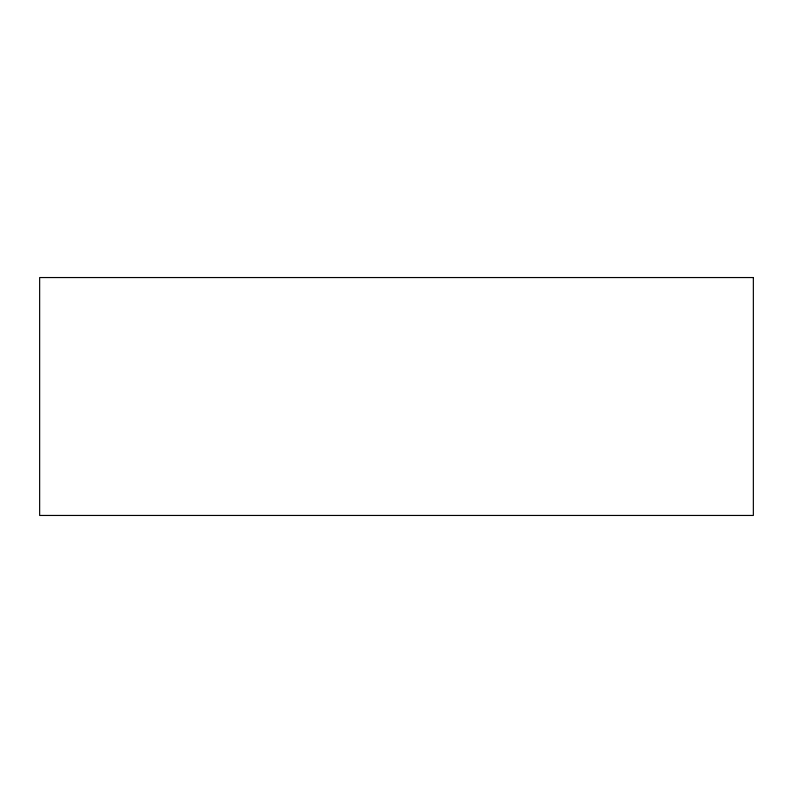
<?xml version="1.0" encoding="UTF-8"?>
<svg xmlns="http://www.w3.org/2000/svg" width="793" height="793" viewBox="0 0 793 793"><rect width="100%" height="100%" fill="white"/><g stroke="black" fill="none" stroke-linecap="round" stroke-linejoin="round"><path stroke-width="1.19" d="M753.35 277.55L39.65 277.55L39.65 515.45L753.35 515.45L753.35 277.55"/></g></svg>
